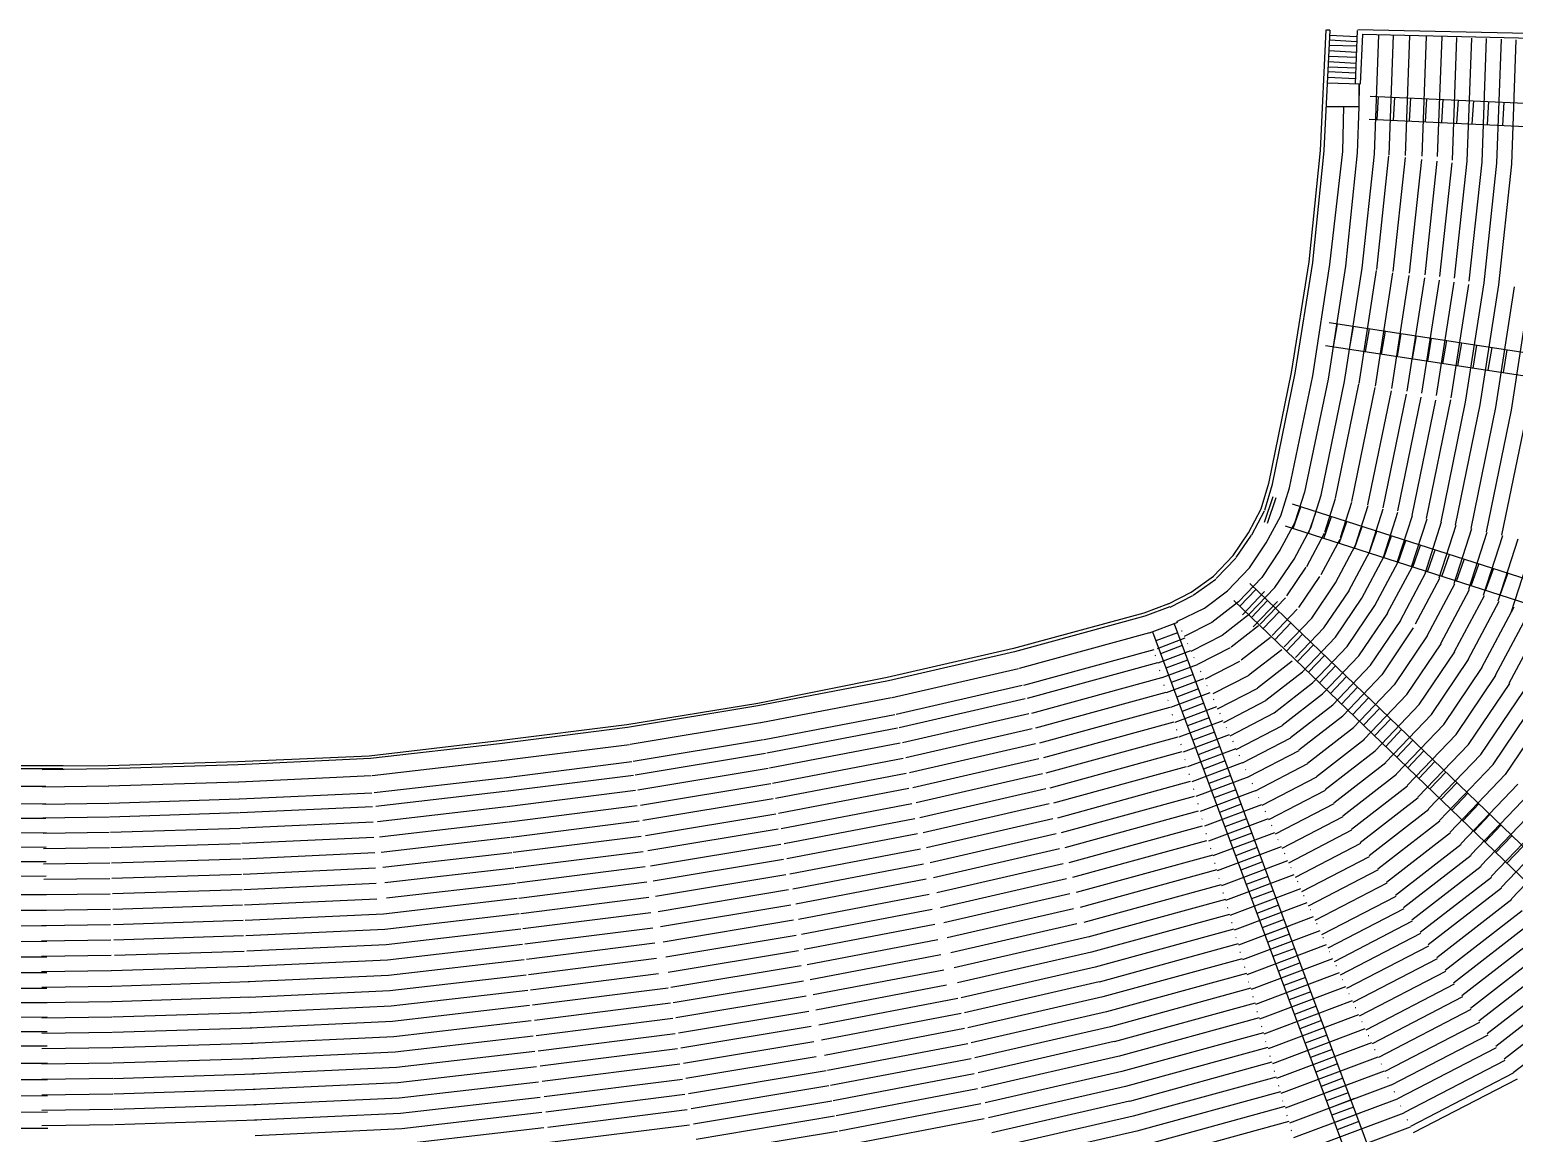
# Model space of a CAD drawing. Extents: x 12070 to 21316, y 9635 to 16827.
# Drawn here: x 16668 to 19741, y 10818 to 13103 of the extents above; entities that cross this region are included whole.
import ezdxf

# ---------------------------------------------------------------- set-up
doc = ezdxf.new("R2010")
doc.units = 0
doc.header["$LTSCALE"] = 192
doc.layers.add('EXIST', color=15, linetype='CONTINUOUS')

msp = doc.modelspace()

# ---------------------------------------------------------------- linework, layer by layer
at = {"layer": 'EXIST', "color": 0}
for p, q in [((19339.9, 12852.8), (19352, 13102)), ((19347.7, 12852.5), (19359.9, 13101.6)), ((19352.7, 13102.6), (19359.3, 13102.6)), ((19412.5, 12990.8), (19416.6, 13101.1)), ((19801.8, 13093.8), (19417.2, 13102)), ((19358.3, 13070.9), (19414.5, 13068.9)), ((19359.3, 13091.4), (19415, 13088.3)), ((19359.3, 13081.7), (19415, 13078.1)), ((19422.7, 12990.3), (19427.8, 13092.9)), ((19426.2, 13093), (19811.5, 13084.1)), ((19451.8, 12844.6), (19460.9, 13092.3)), ((19482.1, 12843.5), (19491.2, 13091.2)), ((19516.3, 12842.3), (19525.4, 13090)), ((19550.5, 12841), (19559.6, 13088.7)), ((19582.7, 12839.8), (19591.8, 13087.5)), ((19613.2, 12832.5), (19622.5, 13086.4)), ((19644, 12830.4), (19653.3, 13085.3)), ((19674.7, 12828.2), (19684.1, 13084.2)), ((19705.4, 12826.1), (19714.8, 13083)), ((19736.2, 12824), (19745.6, 13081.9)), ((19356.8, 13036.7), (19413.5, 13033.2)), ((19357.3, 13047.5), (19414.5, 13045.4)), ((19357.8, 13059.2), (19414.5, 13056.1)), ((19355.2, 13004.6), (19412.5, 13001.5)), ((19356.3, 13016.3), (19413, 13013.3)), ((19357.3, 13026), (19414, 13023.5)), ((19353.2, 12992.8), (19423.2, 12990.8)), ((19420.5, 12989.3), (19419.6, 12942.7)), ((19420.5, 12943.7), (19420.5, 12989.3)), ((19353, 12943.7), (19420.5, 12943.7)), ((19386.3, 12850.6), (19388.2, 12943.7)), ((19419.6, 12942.7), (19415.8, 12847.7)), ((19442.8, 12965.2), (20537.2, 12915)), ((19457.6, 12916.5), (19460.5, 12964.4)), ((19491, 12914.9), (19493.9, 12962.9)), ((19524.3, 12913.4), (19527.2, 12961.3)), ((19557.7, 12911.9), (19560.6, 12959.8)), ((19591.1, 12910.3), (19594, 12958.3)), ((19622.7, 12908.9), (19625.6, 12956.8)), ((19654.4, 12907.4), (19657.3, 12955.4)), ((19686, 12906), (19688.9, 12953.9)), ((19717.7, 12904.5), (19720.6, 12952.5)), ((19440.6, 12917.3), (20540.4, 12866.8)), ((19316.5, 12621.9), (19339.9, 12852.8)), ((19324.4, 12621.1), (19347.7, 12852.1)), ((19359.7, 12616.8), (19386.3, 12850.6)), ((19415.8, 12847.7), (19392, 12613)), ((19426.4, 12609), (19451.8, 12844.6)), ((19456.5, 12605.8), (19481.9, 12841.4)), ((19490.6, 12602.1), (19516, 12837.7)), ((19524.6, 12598.4), (19550, 12834)), ((19556.6, 12595), (19582, 12830.6)), ((19587.2, 12591.7), (19612.7, 12827.3)), ((19617.9, 12588.4), (19644, 12830.4)), ((19648.1, 12581.9), (19674.7, 12828.2)), ((19678.7, 12578.2), (19705.4, 12826.1)), ((19709.3, 12574.5), (19736.2, 12824)), ((19280, 12393), (19316.5, 12621.9)), ((19287.8, 12391.7), (19324.3, 12620.7)), ((19324.5, 12385.9), (19359.7, 12616.8)), ((19392, 12613), (19355.8, 12379.2)), ((19390.1, 12374.6), (19426.4, 12609)), ((19420, 12370), (19456.3, 12604.4)), ((19453.9, 12364.7), (19490.2, 12599.1)), ((19487.8, 12359.5), (19524, 12593.9)), ((19519.6, 12354.6), (19555.9, 12589)), ((19550, 12349.9), (19586.3, 12584.3)), ((19580.4, 12345.2), (19616.7, 12579.6)), ((19610.8, 12340.4), (19647.1, 12574.8)), ((19640.6, 12331.4), (19678.8, 12578.2)), ((19670.9, 12326.2), (19709.4, 12574.5)), ((19703.2, 12320.7), (19741.9, 12570.5)), ((19735.5, 12315.2), (19774.4, 12566.6)), ((19357.8, 12496.1), (20478.2, 12325.4)), ((19367.4, 12446.1), (19375.3, 12493.5)), ((19400.4, 12441.1), (19408.4, 12488.4)), ((19433.4, 12436.1), (19441.4, 12483.4)), ((19350.6, 12448.7), (20470.3, 12278)), ((19466.5, 12431), (19474.4, 12478.4)), ((19499.5, 12426), (19507.5, 12473.3)), ((19530.8, 12421.2), (19538.8, 12468.6)), ((19562.2, 12416.4), (19570.1, 12463.8)), ((19593.5, 12411.7), (19601.4, 12459)), ((19624.8, 12406.9), (19632.7, 12454.2)), ((19656.1, 12402.1), (19664, 12449.5)), ((19687.4, 12397.4), (19695.3, 12444.7)), ((19718.7, 12392.6), (19726.7, 12439.9)), ((19233.4, 12163.1), (19280, 12393)), ((19241.1, 12161.5), (19287.7, 12391.4)), ((19275.9, 12154), (19324.5, 12385.9)), ((19355.8, 12379.2), (19307.3, 12145.5)), ((19341.7, 12139), (19390.1, 12374.6)), ((19371.4, 12132.9), (19419.8, 12368.5)), ((19405, 12126), (19453.3, 12361.6)), ((19438.5, 12119.1), (19486.9, 12354.7)), ((19470, 12112.6), (19518.4, 12348.3)), ((19500.2, 12106.5), (19548.6, 12342.1)), ((19529.7, 12097.2), (19578.7, 12335.9)), ((19559.8, 12090.5), (19610.3, 12336.6)), ((19589.8, 12083.8), (19640.7, 12331.4)), ((19619.9, 12077.1), (19671, 12326.2)), ((19651.9, 12070.1), (19703.3, 12320.7)), ((19683.8, 12063), (19735.6, 12315.2)), ((19715.8, 12055.9), (19767.9, 12309.6)), ((19217.2, 12110.4), (19233.4, 12164.1)), ((19224.7, 12108.1), (19240.9, 12161.8)), ((19257.9, 12096.1), (19275.9, 12154)), ((19307.3, 12145.5), (19287.3, 12082.8)), ((19190.8, 12060.7), (19217.2, 12110.4)), ((19224.5, 12083.3), (19242.4, 12136.2)), ((19230.5, 12081.3), (19248.4, 12134.2)), ((20374.3, 11768.6), (19282.2, 12120.6)), ((19283.5, 12069.7), (19299.3, 12115.1)), ((19319.9, 12071.3), (19341.7, 12139)), ((19348.8, 12062.1), (19371.4, 12132.3)), ((19381.4, 12051.6), (19405, 12124.8)), ((19412.3, 12035.6), (19438.6, 12117.4)), ((19442.3, 12023.9), (19470.1, 12110.4)), ((19197.7, 12057.1), (19224.1, 12106.7)), ((19227.4, 12040), (19257.9, 12096.1)), ((19288, 12084), (19255.5, 12024)), ((19315.3, 12059.5), (19331.1, 12104.8)), ((19347.1, 12049.3), (19362.9, 12094.6)), ((19378.9, 12039), (19394.7, 12084.3)), ((19471, 12012.7), (19500.3, 12103.7)), ((19499.8, 12001.5), (19530.5, 12097)), ((19528.5, 11990.3), (19560.7, 12090.3)), ((19557.3, 11979.1), (19590.9, 12083.6)), ((19159.4, 12014.2), (19190.8, 12060.7)), ((19165.9, 12009.8), (19197.3, 12056.4)), ((20359.6, 11722.9), (19267.5, 12074.9)), ((19285.5, 12006.7), (19320, 12071.6)), ((19311.7, 11991.6), (19348.5, 12060.5)), ((19410.7, 12028.7), (19426.6, 12074.1)), ((19440.9, 12019), (19456.7, 12064.4)), ((19471.1, 12009.3), (19486.9, 12054.6)), ((19586, 11967.9), (19621.1, 12076.9)), ((19616.6, 11956), (19653.2, 12069.8)), ((19647.1, 11944.1), (19685.3, 12062.6)), ((19677.7, 11932.2), (19717.4, 12055.5)), ((19193.2, 11988.7), (19227.4, 12040)), ((19256, 12024.8), (19218.9, 11968.7)), ((19341.4, 11974.5), (19380.6, 12047.9)), ((19371.1, 11957.3), (19412.8, 12035.4)), ((19399, 11941.2), (19443, 12023.7)), ((19501.2, 11999.6), (19517, 12044.9)), ((19531.1, 11990), (19546.9, 12035.3)), ((19561.5, 11980.2), (19577.3, 12025.5)), ((19708.3, 11920.3), (19749.5, 12048.4)), ((19734.7, 11895.7), (19781.6, 12041.3)), ((19118.8, 11971.6), (19159.4, 12014.2)), ((19124.5, 11966.2), (19165, 12008.7)), ((19147.5, 11941.2), (19193.2, 11988.7)), ((19245.5, 11947.5), (19285.5, 12006.7)), ((19270.7, 11930.5), (19310.6, 11989.8)), ((19425.7, 11925.9), (19471.9, 12012.4)), ((19452.4, 11910.5), (19500.8, 12001.1)), ((19479.1, 11895.1), (19529.6, 11989.9)), ((19591.4, 11970.5), (19607.2, 12015.9)), ((19621.8, 11960.7), (19637.6, 12006)), ((19652, 11951), (19667.8, 11996.3)), ((19072.1, 11938.2), (19118.8, 11971.6)), ((19076.7, 11931.8), (19123.4, 11965.2)), ((19218.9, 11968.7), (19170.3, 11918.4)), ((19295.5, 11906.1), (19339, 11970.6)), ((19322.3, 11884.5), (19371.3, 11957.2)), ((19505.8, 11879.7), (19558.5, 11978.6)), ((19536.9, 11872.6), (19587.4, 11967.4)), ((19682.1, 11941.3), (19698, 11986.6)), ((19712.3, 11931.6), (19728.1, 11976.9)), ((19025.5, 11913.9), (19072.1, 11938.2)), ((19029.1, 11906.9), (19075.8, 11931.2)), ((19099.9, 11905.1), (19147.5, 11941.2)), ((19206.5, 11943.9), (19173.5, 11909)), ((19224.5, 11939.6), (19178.6, 11891.1)), ((19193.5, 11893.1), (19245.5, 11947.5)), ((19194, 11955.9), (20016.2, 11164.3)), ((19215.4, 11872.2), (19267.4, 11926.5)), ((19347.4, 11864.2), (19399.2, 11941.1)), ((19560.8, 11847.9), (19618.1, 11955.4)), ((19589.2, 11831.6), (19648.9, 11943.4)), ((19617.6, 11815.2), (19679.6, 11931.5)), ((19025.5, 11913.9), (18974.2, 11894.5)), ((19028.4, 11907.9), (18976.4, 11888.4)), ((19042.9, 11877.5), (19099.9, 11905.1)), ((19170.3, 11918.4), (19115.2, 11875.6)), ((19161, 11921.1), (19983.5, 11129.2)), ((19230.6, 11920.7), (19197.6, 11885.8)), ((19251, 11919), (19200.9, 11866.1)), ((19254.6, 11897.5), (19221.6, 11862.7)), ((19240.2, 11848.5), (19292.2, 11902.9)), ((19371.5, 11844.9), (19426, 11925.7)), ((19395.5, 11825.5), (19452.7, 11910.3)), ((19646, 11798.8), (19710.3, 11919.5)), ((19674.4, 11782.5), (19741.1, 11907.5)), ((19702.7, 11766.1), (19771.8, 11895.5)), ((18974.2, 11894.5), (18704.6, 11821.4)), ((18976.4, 11888.4), (18706.6, 11814.4)), ((19044.2, 11875.6), (18985.3, 11853.5)), ((19037.3, 11872.9), (19458.6, 10737.4)), ((19115.2, 11875.6), (19058.1, 11846.1)), ((19136.7, 11849), (19193.5, 11893.1)), ((19155.2, 11825.1), (19212.1, 11869.2)), ((19278.7, 11874.4), (19245.7, 11839.5)), ((19264.9, 11824.8), (19322.2, 11884.6)), ((19288.2, 11802.6), (19347.9, 11865)), ((19419.6, 11806.1), (19479.5, 11894.9)), ((19443.6, 11786.7), (19506.2, 11879.4)), ((19731.1, 11749.7), (19802.5, 11883.6)), ((18985.9, 11853.8), (18716, 11779.9)), ((18992.3, 11856.2), (19413.6, 10720.7)), ((19044.2, 11854.1), (18999.3, 11837.2)), ((19059.3, 11842.7), (19001.7, 11821)), ((19053.7, 11857.7), (19052.6, 11857.2)), ((19072.6, 11815.8), (19137.2, 11849.3)), ((19176.2, 11798), (19236.7, 11844.9)), ((19302.8, 11851.2), (19269.8, 11816.3)), ((19302.7, 11773.2), (19371.3, 11845)), ((19467.7, 11767.3), (19532.9, 11864)), ((19493.3, 11746.6), (19561.4, 11847.6)), ((18704.6, 11821.4), (18443, 11761.5)), ((18706.6, 11814.4), (18445.5, 11754.6)), ((18995.4, 11819), (18725.6, 11745)), ((18998.7, 11806.8), (18997.5, 11806.3)), ((19071.2, 11816.9), (19003.1, 11791.4)), ((19054.1, 11827.6), (19009.1, 11810.7)), ((19065.6, 11831.9), (19064.5, 11831.5)), ((19078.9, 11802.9), (19077.9, 11802.5)), ((19086.5, 11788.9), (19154.1, 11823.9)), ((19192, 11766.9), (19260, 11819.6)), ((19325.6, 11829.2), (19292.6, 11794.4)), ((19348.4, 11807.2), (19315.4, 11772.4)), ((19323.6, 11750.5), (19395.4, 11825.6)), ((19344.5, 11727.8), (19419.5, 11806.2)), ((19518.9, 11726), (19589.8, 11831.2)), ((19544.4, 11705.4), (19618.2, 11814.8)), ((18714.6, 11779.5), (18453.5, 11719.7)), ((19002.9, 11791.7), (18733.1, 11717.8)), ((19007.5, 11776.1), (19006.3, 11775.6)), ((19084.6, 11787.9), (19011.9, 11760.6)), ((19065.1, 11797.7), (19020.2, 11780.8)), ((19092.3, 11773.9), (19091.2, 11773.5)), ((19102.3, 11758.5), (19173.2, 11795.2)), ((19209.9, 11740), (19281.8, 11795.8)), ((19227, 11714.3), (19302.8, 11773.1)), ((19371.2, 11785.3), (19338.2, 11750.4)), ((19365.4, 11705.1), (19443.5, 11786.8)), ((19570, 11684.8), (19646.7, 11798.4)), ((19595.6, 11664.1), (19675.1, 11782)), ((18445.5, 11754.6), (18175, 11702.9)), ((18443, 11761.5), (18175.2, 11707.8)), ((18722.6, 11744.6), (18461.5, 11684.8)), ((19011.3, 11761), (18741.5, 11687.1)), ((19016.3, 11745.3), (19015.1, 11744.9)), ((19097.9, 11758.9), (19020.7, 11729.9)), ((19076.2, 11767.9), (19031.3, 11751)), ((19105.7, 11744.9), (19104.6, 11744.5)), ((19118, 11728.1), (19192.3, 11766.5)), ((19244.1, 11688.6), (19323.7, 11750.4)), ((19394.1, 11763.3), (19361.1, 11728.5)), ((19386.3, 11682.4), (19467.6, 11767.4)), ((19408.5, 11658.3), (19493.1, 11746.7)), ((19621.2, 11643.5), (19703.5, 11765.6)), ((19646.8, 11622.9), (19732, 11749.2)), ((18452.2, 11719.4), (18181.7, 11667.7)), ((18728.9, 11717.1), (18467.8, 11657.3)), ((19019.7, 11730.3), (18749.9, 11656.3)), ((19025.1, 11714.6), (19023.9, 11714.2)), ((19111.3, 11729.9), (19029.5, 11699.2)), ((19087.3, 11738), (19042.4, 11721.1)), ((19119.1, 11715.9), (19118, 11715.5)), ((19126.9, 11696.4), (19210.2, 11739.6)), ((19139.9, 11668.4), (19227.3, 11713.8)), ((19261.1, 11662.9), (19344.6, 11727.6)), ((19416.9, 11741.3), (19383.9, 11706.5)), ((19439.7, 11719.4), (19406.7, 11684.5)), ((19430.7, 11634.1), (19518.7, 11726.1)), ((19672.4, 11602.2), (19760.4, 11732.8)), ((19697.9, 11581.6), (19788.8, 11716.4)), ((18175.2, 11707.8), (17903.8, 11663.8)), ((18175, 11702.9), (17905.2, 11657.9)), ((18459, 11684.3), (18188.5, 11632.6)), ((18736, 11686), (18474.9, 11626.2)), ((19028.2, 11699.6), (18758.3, 11625.6)), ((19033.9, 11683.9), (19032.7, 11683.4)), ((19124.7, 11700.9), (19038.3, 11668.5)), ((19098.4, 11708.1), (19053.5, 11691.3)), ((19132.4, 11686.9), (19131.3, 11686.5)), ((19152.8, 11640.5), (19244.5, 11688)), ((19278.2, 11637.2), (19365.6, 11704.9)), ((19295.3, 11611.5), (19386.5, 11682.2)), ((19462.5, 11697.4), (19429.5, 11662.6)), ((19453, 11610), (19544.3, 11705.5)), ((19475.2, 11585.9), (19569.9, 11684.9)), ((19723.5, 11561), (19817.3, 11700)), ((17903.8, 11663.8), (17639.5, 11630.4)), ((17905.2, 11657.9), (17640.1, 11624.3)), ((18180.9, 11667.6), (17911.1, 11622.6)), ((18464.3, 11656.5), (18193.8, 11604.8)), ((18743.1, 11655), (18482, 11595.2)), ((19036.6, 11668.8), (18766.7, 11594.9)), ((19042.7, 11653.2), (19041.5, 11652.7)), ((19138.1, 11671.9), (19047.1, 11637.7)), ((19109.5, 11678.3), (19064.5, 11661.4)), ((19145.8, 11657.9), (19144.7, 11657.5)), ((19165.8, 11612.5), (19261.6, 11662.2)), ((19313.5, 11584.1), (19408.8, 11658)), ((19485.3, 11675.4), (19452.3, 11640.6)), ((19508.1, 11653.5), (19475.1, 11618.6)), ((19497.4, 11561.7), (19595.5, 11664.2)), ((17639.5, 11630.4), (17370.9, 11598.8)), ((17640.1, 11624.3), (17373, 11593.5)), ((17909.7, 11622.4), (17644.6, 11588.8)), ((18186.8, 11632.3), (17917, 11587.3)), ((18470.2, 11625.2), (18199.7, 11573.5)), ((18750.2, 11623.9), (18489.1, 11564.1)), ((19045, 11638.1), (18771.8, 11563.3)), ((19051.5, 11622.5), (19050.2, 11622)), ((19151.4, 11642.9), (19055.9, 11607)), ((19120.5, 11648.4), (19075.6, 11631.5)), ((19131.6, 11618.5), (19086.7, 11601.7)), ((19159.2, 11628.9), (19158.1, 11628.5)), ((19178.7, 11584.5), (19278.8, 11636.4)), ((19331.7, 11556.8), (19431, 11633.8)), ((19531, 11631.5), (19498, 11596.6)), ((19519.7, 11537.6), (19621.1, 11643.6)), ((19541.9, 11513.5), (19646.6, 11623)), ((17370.9, 11598.8), (17097.8, 11586.6)), ((17373, 11593.5), (17099.1, 11580.9)), ((17644.2, 11588.8), (17377.1, 11558)), ((18191.4, 11604.4), (17921.6, 11559.4)), ((18476.2, 11594), (18205.7, 11542.2)), ((18757.3, 11592.9), (18496.3, 11533.1)), ((19053.4, 11607.4), (18779.7, 11532.4)), ((19060.3, 11591.7), (19059, 11591.3)), ((19164.8, 11613.9), (19064.7, 11576.3)), ((19142.7, 11588.7), (19097.8, 11571.8)), ((19172.5, 11599.9), (19171.4, 11599.5)), ((19191.7, 11556.6), (19295.9, 11610.6)), ((19349.9, 11529.4), (19453.3, 11609.7)), ((19553.8, 11609.5), (19520.8, 11574.7)), ((19564.1, 11489.3), (19672.2, 11602.3)), ((16737.3, 11578.6), (16563.8, 11578.2)), ((16737.3, 11572.4), (16563.9, 11572)), ((16830, 11578.8), (16691.2, 11578)), ((16830.7, 11572.3), (16693.8, 11570.3)), ((17097.8, 11586.6), (16830, 11578.8)), ((17099.1, 11580.9), (16830.7, 11572.3)), ((17374.6, 11557.8), (17100.8, 11545.1)), ((17914.2, 11586.9), (17649.1, 11553.4)), ((17917.7, 11558.8), (17652.6, 11525.3)), ((18196.7, 11573), (17926.8, 11528)), ((18482.2, 11562.7), (18211.7, 11511)), ((18764.4, 11561.8), (18503.4, 11502)), ((19061.8, 11576.7), (18787.5, 11501.5)), ((19069, 11561), (19067.8, 11560.6)), ((19178.2, 11584.9), (19073.5, 11545.6)), ((19153.8, 11558.8), (19108.9, 11541.9)), ((19185.9, 11570.9), (19184.8, 11570.5)), ((19205.4, 11526.8), (19314.1, 11583.2)), ((19368, 11502.1), (19475.5, 11585.5)), ((19386.2, 11474.8), (19497.8, 11561.3)), ((19576.6, 11587.6), (19543.6, 11552.7)), ((19599.4, 11565.6), (19566.4, 11530.7)), ((19586.3, 11465.2), (19697.8, 11581.7)), ((19608.6, 11441.1), (19723.4, 11561.1)), ((16701, 11535.9), (16563.9, 11535.6)), ((16831.2, 11536.5), (16694.3, 11534.5)), ((17100.3, 11545.1), (16831.8, 11536.5)), ((17648.3, 11553.3), (17381.2, 11522.4)), ((17921.7, 11527.2), (17656.6, 11493.7)), ((18201.9, 11541.6), (17932.1, 11496.6)), ((18488.2, 11531.4), (18217.7, 11479.7)), ((18771.5, 11530.8), (18510.5, 11471)), ((18771.5, 11530.8), (18510.5, 11471)), ((19070.2, 11546), (18795.4, 11470.6)), ((19070.2, 11546), (18795.4, 11470.6)), ((19077.8, 11530.3), (19076.6, 11529.8)), ((19191.5, 11555.9), (19082.3, 11514.8)), ((19204.9, 11526.9), (19091, 11484.1)), ((19164.9, 11528.9), (19119.9, 11512.1)), ((19199.3, 11541.9), (19198.2, 11541.5)), ((19219.2, 11497.1), (19332.4, 11555.7)), ((19233, 11467.4), (19350.6, 11528.3)), ((19404.4, 11447.4), (19520.1, 11537.1)), ((19622.2, 11543.6), (19589.2, 11508.8)), ((19630.8, 11416.9), (19749, 11540.5)), ((16701.2, 11499.6), (16564, 11499.2)), ((16831.7, 11500.7), (16694.8, 11498.8)), ((17101.4, 11509.3), (16833, 11500.7)), ((17376.3, 11522), (17102.4, 11509.4)), ((17651.5, 11525.2), (17384.4, 11494.3)), ((17925.7, 11495.6), (17660.6, 11462.1)), ((18207.1, 11510.1), (17937.3, 11465.1)), ((18494.2, 11500.1), (18223.7, 11448.4)), ((18494.2, 11500.1), (18223.7, 11448.4)), ((18778.7, 11499.7), (18517.6, 11439.9)), ((19078.7, 11515.2), (18803.2, 11439.7)), ((19086.6, 11499.6), (19085.4, 11499.1)), ((19218.3, 11497.9), (19099.8, 11453.4)), ((19176, 11499.1), (19131, 11482.2)), ((19212.6, 11512.9), (19211.6, 11512.4)), ((19246.8, 11437.6), (19368.8, 11500.9)), ((19422.6, 11420.1), (19542.3, 11513)), ((19645, 11521.7), (19612, 11486.8)), ((19667.9, 11499.7), (19634.9, 11464.8)), ((19651.6, 11394.3), (19772.9, 11521.2)), ((19672.4, 11371.8), (19796.8, 11501.9)), ((16701.4, 11469.7), (16564.1, 11469.3)), ((16832.1, 11472.4), (16695.2, 11470.5)), ((17102.3, 11481.1), (16833.9, 11472.5)), ((17377.6, 11493.8), (17103.7, 11481.1)), ((17655.2, 11493.5), (17388.1, 11462.7)), ((18212.4, 11478.7), (17942.6, 11433.7)), ((18500.2, 11468.8), (18229.7, 11417.1)), ((18785.8, 11468.7), (18524.7, 11408.9)), ((19087.1, 11484.5), (18811.1, 11408.9)), ((19095.4, 11468.8), (19094.2, 11468.4)), ((19231.6, 11468.9), (19108.6, 11422.7)), ((19187, 11469.2), (19142.1, 11452.3)), ((19226, 11483.8), (19224.9, 11483.4)), ((19260.5, 11407.9), (19387.1, 11473.5)), ((19440.7, 11392.7), (19564.6, 11488.8)), ((19690.7, 11477.7), (19657.7, 11442.9)), ((19693.2, 11349.2), (19820.8, 11482.6)), ((16701.6, 11439.8), (16564.2, 11439.4)), ((16832.6, 11440.6), (16695.6, 11438.6)), ((17103.4, 11449.2), (16834.9, 11440.6)), ((17379.1, 11462), (17105.2, 11449.3)), ((17658.9, 11461.9), (17391.7, 11431)), ((17929.7, 11464), (17664.6, 11430.5)), ((18217.6, 11447.3), (17947.8, 11402.3)), ((18506.1, 11437.5), (18235.6, 11385.8)), ((18506.1, 11437.5), (18235.6, 11385.8)), ((18792.9, 11437.6), (18531.8, 11377.8)), ((19095.5, 11453.8), (18818.9, 11378)), ((19104.2, 11438.1), (19103, 11437.7)), ((19245, 11439.9), (19117.4, 11392)), ((19198.1, 11439.3), (19153.2, 11422.5)), ((19239.4, 11454.8), (19238.3, 11454.4)), ((19274.3, 11378.1), (19405.3, 11446)), ((19458.9, 11365.4), (19586.9, 11464.6)), ((19477.1, 11338), (19609.1, 11440.5)), ((19713.5, 11455.8), (19680.5, 11420.9)), ((19714, 11326.6), (19844.7, 11463.3)), ((19735.3, 11303.4), (19869.3, 11443.4)), ((16701.8, 11409.9), (16564.3, 11409.5)), ((16833, 11408.7), (16696.1, 11406.8)), ((17104.4, 11417.4), (16835.9, 11408.8)), ((17380.5, 11430.1), (17106.7, 11417.5)), ((17662.5, 11430.2), (17395.4, 11399.4)), ((17933.7, 11432.4), (17668.6, 11398.9)), ((18222.9, 11415.9), (17953, 11370.9)), ((18512.1, 11406.2), (18241.6, 11354.5)), ((18800, 11406.6), (18538.9, 11346.8)), ((19103.9, 11423.1), (18826.8, 11347.1)), ((19113, 11407.4), (19111.8, 11406.9)), ((19258.4, 11410.9), (19126.2, 11361.2)), ((19209.2, 11409.5), (19164.3, 11392.6)), ((19252.8, 11425.8), (19251.7, 11425.4)), ((19288.1, 11348.4), (19423.6, 11418.6)), ((19495.3, 11310.7), (19631.4, 11416.3)), ((19736.3, 11433.8), (19703.3, 11398.9)), ((19759.1, 11411.8), (19726.1, 11377)), ((16701.9, 11380), (16564.3, 11379.6)), ((16833.5, 11376.9), (16696.5, 11374.9)), ((17105.4, 11385.6), (16836.9, 11377)), ((17382, 11398.3), (17108.1, 11385.7)), ((17666.2, 11398.6), (17399, 11367.8)), ((17937.7, 11400.8), (17672.6, 11367.3)), ((18228.1, 11384.5), (17958.3, 11339.5)), ((18518.1, 11375), (18247.6, 11323.2)), ((18807.1, 11375.5), (18546.1, 11315.7)), ((19117, 11393.6), (18834.6, 11316.2)), ((19121.8, 11376.7), (19120.6, 11376.2)), ((19271.7, 11381.9), (19135, 11330.5)), ((19220.3, 11379.6), (19175.3, 11362.7)), ((19266.1, 11396.8), (19265, 11396.4)), ((19301.8, 11318.6), (19441.8, 11391.2)), ((19512.3, 11285.1), (19652.2, 11393.7)), ((16702.1, 11350), (16562.1, 11349.7)), ((16833.9, 11345), (16697, 11343.1)), ((17106.4, 11353.7), (16838, 11345.1)), ((17383.5, 11366.5), (17109.6, 11353.9)), ((17669.8, 11367), (17402.7, 11336.1)), ((17941.7, 11369.2), (17676.6, 11335.7)), ((18233.3, 11353), (17963.5, 11308)), ((18524.1, 11343.7), (18253.6, 11291.9)), ((18814.2, 11344.5), (18553.2, 11284.7)), ((19125.7, 11363), (18842.5, 11285.4)), ((19125.7, 11363), (18842.5, 11285.4)), ((19130.6, 11345.9), (19129.4, 11345.5)), ((19285.1, 11352.9), (19143.8, 11299.8)), ((19231.4, 11349.8), (19186.4, 11332.9)), ((19279.5, 11367.8), (19278.4, 11367.4)), ((19315.6, 11288.9), (19460, 11363.7)), ((19529.3, 11259.5), (19673, 11371)), ((19546.3, 11234), (19693.9, 11348.4)), ((16702.3, 11311.7), (16561.7, 11311.3)), ((16834.4, 11313.2), (16697.4, 11311.2)), ((17107.4, 11321.9), (16839, 11313.3)), ((17384.9, 11334.7), (17111.1, 11322)), ((17673.5, 11335.3), (17406.4, 11304.5)), ((17673.5, 11335.3), (17406.4, 11304.5)), ((17945.7, 11337.6), (17680.6, 11304.1)), ((17945.7, 11337.6), (17680.6, 11304.1)), ((18238.6, 11321.6), (17968.8, 11276.6)), ((18530.1, 11312.4), (18259.6, 11260.7)), ((18821.3, 11313.5), (18560.3, 11253.6)), ((18821.3, 11313.5), (18560.3, 11253.6)), ((19134.5, 11332.4), (18850.3, 11254.5)), ((19139.4, 11315.2), (19138.2, 11314.8)), ((19298.5, 11323.8), (19152.6, 11269.1)), ((19242.4, 11319.9), (19197.5, 11303)), ((19292.9, 11338.8), (19291.8, 11338.4)), ((19329.4, 11259.1), (19478.3, 11336.3)), ((19563.3, 11208.4), (19714.7, 11325.8)), ((16834.8, 11281.3), (16692.3, 11279.3)), ((17108.5, 11290.1), (16840, 11281.5)), ((17386.4, 11302.9), (17112.6, 11290.2)), ((17677.1, 11303.7), (17400.1, 11271.7)), ((17949.7, 11306), (17684.6, 11272.5)), ((18243.8, 11290.2), (17974, 11245.2)), ((18536, 11281.1), (18265.5, 11229.4)), ((18828.5, 11282.4), (18567.4, 11222.6)), ((19143.2, 11301.7), (18858.2, 11223.6)), ((19148.2, 11284.5), (19147, 11284)), ((19311.9, 11294.8), (19161.4, 11238.3)), ((19253.5, 11290), (19208.6, 11273.2)), ((19306.2, 11309.8), (19305.1, 11309.4)), ((19319.6, 11280.8), (19318.5, 11280.4)), ((19343.2, 11229.4), (19496.5, 11308.9)), ((19356.1, 11201.6), (19513.6, 11283.2)), ((19580.8, 11182.1), (19736.1, 11302.6)), ((16702.5, 11279.4), (16561.4, 11279)), ((17109.5, 11258.2), (16841, 11249.6)), ((17400.1, 11271.6), (17114, 11258.4)), ((17680.8, 11272), (17402.8, 11239.9)), ((17680.8, 11272), (17402.8, 11239.9)), ((17953.7, 11274.4), (17688.6, 11240.9)), ((18249.1, 11258.8), (17979.2, 11213.8)), ((18249.1, 11258.8), (17979.2, 11213.8)), ((18249.1, 11258.8), (17979.2, 11213.8)), ((18542, 11249.8), (18271.5, 11198.1)), ((18542, 11249.8), (18271.5, 11198.1)), ((18835.6, 11251.4), (18574.5, 11191.5)), ((19152, 11271.1), (18866, 11192.7)), ((19157, 11253.8), (19155.8, 11253.3)), ((19325.2, 11265.8), (19170.2, 11207.6)), ((19264.6, 11260.2), (19219.7, 11243.3)), ((19333, 11251.8), (19331.9, 11251.4)), ((19368.9, 11173.7), (19530.6, 11257.5)), ((19598.2, 11155.9), (19757.5, 11279.4)), ((19615.7, 11129.6), (19778.8, 11256.2)), ((16702.7, 11247.1), (16561, 11246.7)), ((16835.3, 11249.5), (16692.3, 11247.5)), ((17110.5, 11226.4), (16842, 11217.8)), ((17402.8, 11239.8), (17115.5, 11226.6)), ((17684.4, 11240.4), (17405.5, 11208.2)), ((17684.4, 11240.4), (17405.5, 11208.2)), ((17957.7, 11242.8), (17692.6, 11209.3)), ((18254.3, 11227.4), (17984.5, 11182.4)), ((18858.1, 11223.8), (18581.6, 11160.5)), ((19160.8, 11240.5), (18873.9, 11161.9)), ((19165.8, 11223), (19164.6, 11222.6)), ((19338.6, 11236.8), (19179, 11176.9)), ((19276.4, 11247.5), (19224.4, 11228)), ((19275.7, 11230.3), (19230.8, 11213.4)), ((19346.3, 11222.8), (19345.2, 11222.4)), ((19381.8, 11145.9), (19547.7, 11231.9)), ((19633.1, 11103.4), (19800.2, 11233)), ((16702.9, 11214.7), (16560.7, 11214.4)), ((16835.7, 11217.6), (16692.4, 11215.6)), ((17111.5, 11194.5), (16843.1, 11185.9)), ((17405.5, 11208.1), (17117, 11194.8)), ((17688.1, 11208.7), (17408.2, 11176.4)), ((17688.1, 11208.7), (17408.2, 11176.4)), ((17961.7, 11211.2), (17696.6, 11177.7)), ((18259.5, 11195.9), (17989.7, 11150.9)), ((18548, 11218.5), (18277.5, 11166.8)), ((18866, 11193), (18588.7, 11129.4)), ((19169.5, 11209.9), (18881.7, 11131)), ((19174.6, 11192.3), (19173.4, 11191.9)), ((19352, 11207.8), (19187.8, 11146.2)), ((19286.8, 11200.4), (19241.8, 11183.6)), ((19359.7, 11193.8), (19358.6, 11193.4)), ((19394.7, 11118.1), (19564.7, 11206.2)), ((19650.6, 11077.1), (19821.6, 11209.8)), ((16703.1, 11182.4), (16560.4, 11182.1)), ((16836.2, 11185.8), (16692.5, 11183.7)), ((17121.1, 11163), (16837.3, 11153.9)), ((17408.2, 11176.3), (17118.4, 11162.9)), ((17691.7, 11177.1), (17410.9, 11144.7)), ((17965.7, 11179.6), (17700.6, 11146.1)), ((17965.7, 11179.6), (17700.6, 11146.1)), ((18264.8, 11164.5), (17994.9, 11119.5)), ((18554, 11187.2), (18283.5, 11135.5)), ((18554, 11187.2), (18283.5, 11135.5)), ((18873.8, 11162.1), (18595.9, 11098.4)), ((19178.3, 11179.2), (18889.6, 11100.1)), ((19183.4, 11161.6), (19182.1, 11161.1)), ((19365.3, 11178.8), (19196.6, 11115.4)), ((19297.8, 11170.6), (19252.9, 11153.7)), ((19373.1, 11164.8), (19372, 11164.4)), ((19407.9, 11089.5), (19582.3, 11179.9)), ((19668, 11050.8), (19843, 11186.5)), ((19685.5, 11024.6), (19864.3, 11163.3)), ((16703.2, 11150.1), (16560.1, 11149.8)), ((16836.6, 11153.9), (16692.5, 11151.9)), ((17122.8, 11131.2), (16837.8, 11122)), ((17410.9, 11144.6), (17119.9, 11131.1)), ((17695.4, 11145.5), (17413.6, 11112.9)), ((17969.7, 11148), (17704.6, 11114.5)), ((18270, 11133.1), (18000.2, 11088.1)), ((18560, 11155.9), (18289.5, 11104.2)), ((18881.7, 11131.2), (18603, 11067.3)), ((19187.1, 11148.6), (18897.4, 11069.2)), ((19192.1, 11130.9), (19190.9, 11130.4)), ((19378.7, 11149.8), (19205.4, 11084.7)), ((19308.9, 11140.7), (19264, 11123.8)), ((19386.4, 11135.8), (19385.4, 11135.4)), ((19421.2, 11061), (19599.8, 11153.5)), ((19434.4, 11032.4), (19617.3, 11127.2)), ((19702.9, 10998.3), (19885.7, 11140.1)), ((16703.4, 11117.8), (16559.8, 11117.4)), ((16837.1, 11122.1), (16692.6, 11120)), ((17124.5, 11099.4), (16838.4, 11090.2)), ((17124.5, 11099.4), (16838.4, 11090.2)), ((17413.6, 11112.8), (17121.4, 11099.3)), ((17699, 11113.8), (17416.3, 11081.2)), ((17989.8, 11118.4), (17708.6, 11082.9)), ((18275.2, 11101.7), (18005.4, 11056.7)), ((18275.2, 11101.7), (18005.4, 11056.7)), ((18566, 11124.7), (18295.5, 11072.9)), ((18589.5, 11096.7), (18301.4, 11041.6)), ((18889.5, 11100.3), (18610.1, 11036.3)), ((19195.8, 11118), (18905.3, 11038.3)), ((19200.9, 11100.2), (19199.7, 11099.7)), ((19392.1, 11120.8), (19214.2, 11054)), ((19320, 11110.8), (19275.1, 11094)), ((19399.8, 11106.8), (19398.7, 11106.4)), ((19447.6, 11003.9), (19634.8, 11100.8)), ((19720.4, 10972.1), (19907.1, 11116.9)), ((16703.6, 11087.9), (16559.5, 11087.5)), ((16837.5, 11090.2), (16692.6, 11088.2)), ((17126.2, 11067.5), (16839, 11058.3)), ((17416.3, 11081), (17122.8, 11067.5)), ((17416.3, 11081), (17122.8, 11067.5)), ((17702.7, 11082.2), (17419, 11049.4)), ((17994.6, 11087), (17712.6, 11051.3)), ((18280.5, 11070.3), (18010.7, 11025.3)), ((18596.3, 11065.6), (18307.4, 11010.4)), ((18897.4, 11069.4), (18617.2, 11005.2)), ((19204.6, 11087.4), (18913.1, 11007.5)), ((19209.7, 11069.4), (19208.5, 11069)), ((19405.4, 11091.8), (19222.9, 11023.3)), ((19331.1, 11081), (19286.2, 11064.1)), ((19413.2, 11077.8), (19412.1, 11077.4)), ((19460.8, 10975.3), (19652.3, 11074.5)), ((19739.3, 10943.6), (19930.3, 11091.7)), ((16703.8, 11058), (16559.2, 11057.6)), ((16838, 11058.4), (16692.7, 11056.3)), ((17127.9, 11035.7), (16839.6, 11026.5)), ((17419, 11049.3), (17124.3, 11035.7)), ((17706.3, 11050.5), (17421.7, 11017.7)), ((17999.5, 11055.5), (17716.6, 11019.7)), ((18285.7, 11038.8), (18015.9, 10993.8)), ((18603.1, 11034.5), (18313.4, 10979.1)), ((18905.2, 11038.6), (18624.3, 10974.2)), ((19213.4, 11056.7), (18921, 10976.6)), ((19218.5, 11038.7), (19217.3, 11038.3)), ((19418.8, 11062.8), (19231.7, 10992.5)), ((19342.2, 11051.1), (19297.2, 11034.2)), ((19426.6, 11048.8), (19425.5, 11048.4)), ((19474.1, 10946.7), (19669.8, 11048.2)), ((16703.9, 11028.1), (16558.9, 11027.7)), ((16838.4, 11026.5), (16692.8, 11024.5)), ((17129.6, 11003.9), (16840.2, 10994.6)), ((17421.7, 11017.5), (17125.8, 11003.8)), ((17710, 11018.9), (17424.4, 10985.9)), ((18004.4, 11024), (17720.6, 10988.1)), ((18291, 11007.4), (18021.1, 10962.4)), ((18913.1, 11007.7), (18631.4, 10943.1)), ((19222.1, 11026.1), (18928.8, 10945.7)), ((19227.3, 11008), (19226.1, 11007.5)), ((19432.2, 11033.8), (19240.5, 10961.8)), ((19445.5, 11004.8), (19249.3, 10931.1)), ((19353.3, 11021.2), (19308.3, 11004.4)), ((19439.9, 11019.8), (19438.8, 11019.4)), ((19487.3, 10918.2), (19687.3, 11021.8)), ((16704.1, 10998.2), (16565.3, 10997.9)), ((16838.9, 10994.7), (16692.8, 10992.6)), ((16838.9, 10994.7), (16692.8, 10992.6)), ((17424.4, 10985.7), (17127.2, 10972)), ((17713.7, 10987.2), (17427.1, 10954.1)), ((18009.2, 10992.5), (17724.6, 10956.5)), ((18296.2, 10976), (18026.4, 10931)), ((18609.8, 11003.3), (18319.4, 10947.8)), ((18920.9, 10976.8), (18638.5, 10912.1)), ((18920.9, 10976.8), (18638.5, 10912.1)), ((19230.9, 10995.5), (18936.7, 10914.8)), ((19236.1, 10977.3), (19234.9, 10976.8)), ((19458.9, 10975.8), (19258.1, 10900.4)), ((19364.3, 10991.4), (19319.4, 10974.5)), ((19453.3, 10990.8), (19452.2, 10990.4)), ((19500.5, 10889.6), (19704.8, 10995.5)), ((16704.3, 10962.4), (16565.4, 10962.1)), ((16839.3, 10962.8), (16692.9, 10960.7)), ((16839.3, 10962.8), (16692.9, 10960.7)), ((17131.3, 10972.1), (16840.7, 10962.8)), ((17131.3, 10972.1), (16840.7, 10962.8)), ((17427.1, 10954), (17128.7, 10940.2)), ((17717.3, 10955.6), (17429.8, 10922.4)), ((18014.1, 10961), (17728.6, 10924.9)), ((18014.1, 10961), (17728.6, 10924.9)), ((18316.5, 10947.1), (18031.6, 10899.6)), ((18616.6, 10972.2), (18325.4, 10916.5)), ((18928.8, 10945.9), (18645.6, 10881)), ((19239.7, 10964.9), (18944.5, 10884)), ((19244.9, 10946.5), (19243.7, 10946.1)), ((19472.3, 10946.8), (19266.9, 10869.7)), ((19375.4, 10961.5), (19330.5, 10944.6)), ((19466.7, 10961.8), (19465.6, 10961.3)), ((19513.7, 10861.1), (19722.3, 10969.2)), ((19527, 10832.5), (19739.8, 10942.8)), ((16704.5, 10928.8), (16557.9, 10928.4)), ((16839.8, 10931), (16693, 10928.9)), ((17133, 10940.3), (16841.3, 10930.9)), ((17429.8, 10922.2), (17130.2, 10908.4)), ((17429.8, 10922.2), (17130.2, 10908.4)), ((17721, 10923.9), (17432.5, 10890.6)), ((18019, 10929.5), (17732.6, 10893.3)), ((18322.4, 10915.8), (18036.9, 10868.2)), ((18623.4, 10941.1), (18331.4, 10885.2)), ((18936.6, 10915), (18652.8, 10850)), ((19248.4, 10934.2), (18952.4, 10853.1)), ((19253.7, 10915.8), (19252.5, 10915.4)), ((19485.7, 10917.8), (19275.7, 10838.9)), ((19386.5, 10931.7), (19341.6, 10914.8)), ((19399.5, 10919.5), (19347.6, 10900)), ((19399.5, 10919.5), (19347.6, 10900)), ((19480, 10932.8), (19478.9, 10932.3)), ((19533, 10819.5), (19747.8, 10930.8)), ((16704.7, 10895.1), (16557.5, 10894.8)), ((16840.2, 10899.1), (16693, 10897)), ((16840.2, 10899.1), (16693, 10897)), ((17134.7, 10908.5), (16841.9, 10899.1)), ((17134.7, 10908.5), (16841.9, 10899.1)), ((17432.5, 10890.5), (17131.7, 10876.6)), ((17724.6, 10892.3), (17435.2, 10858.9)), ((17724.6, 10892.3), (17435.2, 10858.9)), ((18023.9, 10898), (17736.6, 10861.7)), ((18023.9, 10898), (17736.6, 10861.7)), ((18328.2, 10884.5), (18042.1, 10836.7)), ((18630.2, 10909.9), (18337.3, 10853.9)), ((18944.5, 10884.2), (18659.9, 10819)), ((19257.2, 10903.6), (18960.2, 10822.2)), ((19262.5, 10885.1), (19261.3, 10884.6)), ((19499, 10888.8), (19284.5, 10808.2)), ((19397.6, 10901.8), (19352.6, 10884.9)), ((19410.7, 10889.6), (19358.8, 10870.1)), ((19493.4, 10903.7), (19492.3, 10903.3)), ((16704.9, 10861.5), (16557.2, 10861.1)), ((16840.7, 10867.3), (16693.1, 10865.2)), ((17136.4, 10876.6), (16842.5, 10867.2)), ((17435.2, 10858.7), (17133.1, 10844.7)), ((17728.3, 10860.7), (17437.9, 10827.1)), ((18028.7, 10866.5), (17740.6, 10830.1)), ((18028.7, 10866.5), (17740.6, 10830.1)), ((18334.1, 10853.1), (18047.3, 10805.3)), ((18637, 10878.8), (18343.3, 10822.6)), ((18952.3, 10853.3), (18667, 10787.9)), ((19266, 10873), (18968.1, 10791.3)), ((19271.3, 10854.4), (19270.1, 10853.9)), ((19512.4, 10859.8), (19293.3, 10777.5)), ((19408.7, 10871.9), (19363.7, 10855.1)), ((19421.9, 10859.8), (19370, 10840.3)), ((19506.8, 10874.7), (19505.7, 10874.3)), ((16705.1, 10827.9), (16556.9, 10827.5)), ((16841.1, 10835.4), (16693.2, 10833.3)), ((17138, 10844.8), (16843.1, 10835.4)), ((17138, 10844.8), (16843.1, 10835.4)), ((17437.9, 10826.9), (17134.6, 10812.9)), ((17437.9, 10826.9), (17134.6, 10812.9)), ((17731.9, 10829), (17440.6, 10795.4)), ((18033.6, 10835), (17744.6, 10798.5)), ((18339.9, 10821.8), (18052.6, 10773.9)), ((18643.8, 10847.7), (18349.3, 10791.4)), ((18960.2, 10822.4), (18674.1, 10756.9)), ((19274.7, 10842.3), (18975.9, 10760.5)), ((19274.7, 10842.3), (18975.9, 10760.5)), ((19280.1, 10823.6), (19278.9, 10823.2)), ((19525.8, 10830.8), (19302.1, 10746.8)), ((19419.7, 10842.1), (19374.8, 10825.2)), ((19520.1, 10845.7), (19519, 10845.3))]:
    msp.add_line(p, q, dxfattribs=at)

doc.saveas('drawing.dxf')
